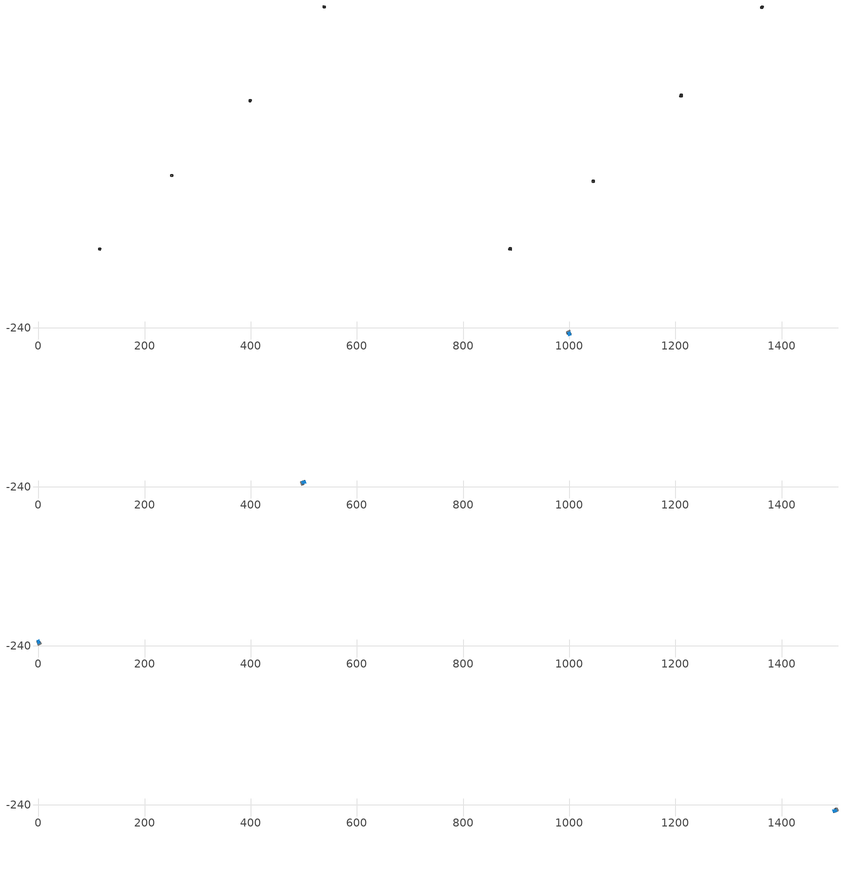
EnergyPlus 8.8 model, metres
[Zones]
2Perim
 floor adiabatic (115mmSandLimeBrick): 997.2,-252.14 995.69,-248.6 1001.21,-246.25 1002.72,-249.79 z15.4
 wall outside (U0-5): 997.2,-252.14 1002.72,-249.79 z15.4:18.47
 wall to 2Core (115mmSandLimeBrick): 1001.21,-246.25 995.69,-248.6 z15.4:18.47
 wall adiabatic (115mmSandLimeBrick): 1002.72,-249.79 1001.21,-246.25 / 995.69,-248.6 997.2,-252.14 z15.4:18.47
 window (Single): 997.29,-252.1 1002.63,-249.83 z16.25:17.52
 ceiling adiabatic (115mmSandLimeBrick): 997.2,-252.14 1002.72,-249.79 1001.27,-246.38 995.75,-248.74 z18.47
 roof outside (U0-4): 995.75,-248.74 1001.27,-246.38 1001.21,-246.25 995.69,-248.6 z18.47
2Core
 floor adiabatic (115mmSandLimeBrick): 995.69,-248.6 995.07,-247.13 1000.59,-244.78 1001.21,-246.25 z15.4
 wall adiabatic (115mmSandLimeBrick): 1001.21,-246.25 1000.59,-244.78 995.07,-247.13 995.69,-248.6 z15.4:18.47
 ceiling adiabatic (115mmSandLimeBrick): 995.69,-248.6 1001.21,-246.25 1000.61,-244.84 995.09,-247.19 z18.47
 roof outside (U0-4): 995.09,-247.19 1000.61,-244.84 1000.59,-244.78 995.07,-247.13 z18.47
1Perim
 floor adiabatic (115mmSandLimeBrick): 501.2,-234.08 497.73,-235.74 495.14,-230.33 498.62,-228.66 z18.47
 wall outside (U0-5): 501.2,-234.08 498.62,-228.66 z18.47:21.55
 wall to 1Core (115mmSandLimeBrick): 495.14,-230.33 497.73,-235.74 z18.47:21.55
 wall adiabatic (115mmSandLimeBrick): 498.62,-228.66 495.14,-230.33 / 497.73,-235.74 501.2,-234.08 z18.47:21.55
 window (Single): 501.16,-233.99 498.66,-228.75 z19.32:20.6
 ceiling adiabatic (115mmSandLimeBrick): 501.2,-234.08 498.62,-228.66 495.27,-230.26 497.86,-235.68 z21.55
 roof outside (U0-4): 497.86,-235.68 495.27,-230.26 495.14,-230.33 497.73,-235.74 z21.55
1Core
 floor adiabatic (115mmSandLimeBrick): 497.73,-235.74 496.29,-236.43 493.7,-231.01 495.14,-230.33 z18.47
 wall adiabatic (115mmSandLimeBrick): 495.14,-230.33 493.7,-231.01 496.29,-236.43 497.73,-235.74 z18.47:21.55
 ceiling adiabatic (115mmSandLimeBrick): 497.73,-235.74 495.14,-230.33 493.76,-230.99 496.34,-236.4 z21.55
 roof outside (U0-4): 496.34,-236.4 493.76,-230.99 493.7,-231.01 496.29,-236.43 z21.55
0Perim
 floor adiabatic (115mmSandLimeBrick): 2.8,-231.13 4.31,-234.68 -1.21,-237.03 -2.72,-233.49 z27.71
 wall outside (U0-5): 2.8,-231.13 -2.72,-233.49 z27.71:30.79
 wall to 0Core (115mmSandLimeBrick): -1.21,-237.03 4.31,-234.68 z27.71:30.79
 wall adiabatic (115mmSandLimeBrick): -2.72,-233.49 -1.21,-237.03 / 4.31,-234.68 2.8,-231.13 z27.71:30.79
 window (Single): 2.71,-231.17 -2.63,-233.45 z28.56:29.84
 ceiling adiabatic (115mmSandLimeBrick): 2.8,-231.13 -2.72,-233.49 -1.27,-236.89 4.25,-234.54 z30.79
 roof outside (U0-4): 4.25,-234.54 -1.27,-236.89 -1.21,-237.03 4.31,-234.68 z30.79
0Core
 floor adiabatic (115mmSandLimeBrick): 4.31,-234.68 4.94,-236.14 -0.58,-238.5 -1.21,-237.03 z27.71
 wall adiabatic (115mmSandLimeBrick): -1.21,-237.03 -0.58,-238.5 4.94,-236.14 4.31,-234.68 z27.71:30.79
 ceiling adiabatic (115mmSandLimeBrick): 4.31,-234.68 -1.21,-237.03 -0.61,-238.44 4.91,-236.09 z30.79
 roof outside (U0-4): 4.91,-236.09 -0.61,-238.44 -0.58,-238.5 4.94,-236.14 z30.79
3Perim
 floor adiabatic (115mmSandLimeBrick): 1498.89,-247.95 1502.43,-246.41 1504.82,-251.91 1501.29,-253.45 z73.9
 wall outside (U0-5): 1498.89,-247.95 1501.29,-253.45 z73.9:76.98
 wall to 3Core (115mmSandLimeBrick): 1504.82,-251.91 1502.43,-246.41 z73.9:76.98
 wall adiabatic (115mmSandLimeBrick): 1501.29,-253.45 1504.82,-251.91 / 1502.43,-246.41 1498.89,-247.95 z73.9:76.98
 window (Single): 1498.93,-248.04 1501.25,-253.36 z74.75:76.02
 ceiling adiabatic (115mmSandLimeBrick): 1498.89,-247.95 1501.29,-253.45 1504.69,-251.97 1502.29,-246.47 z76.98
 roof outside (U0-4): 1502.29,-246.47 1504.69,-251.97 1504.82,-251.91 1502.43,-246.41 z76.98
3Core
 floor adiabatic (115mmSandLimeBrick): 1502.43,-246.41 1503.89,-245.77 1506.28,-251.28 1504.82,-251.91 z73.9
 wall adiabatic (115mmSandLimeBrick): 1504.82,-251.91 1506.28,-251.28 1503.89,-245.77 1502.43,-246.41 z73.9:76.98
 ceiling adiabatic (115mmSandLimeBrick): 1502.43,-246.41 1504.82,-251.91 1506.23,-251.3 1503.84,-245.8 z76.98
 roof outside (U0-4): 1503.84,-245.8 1506.23,-251.3 1506.28,-251.28 1503.89,-245.77 z76.98
[Site:GroundTemperature:BuildingSurface]
14, 14, 14, 14, 14, 14, 14, 14, 14, 14, 14, 14
[Site:GroundReflectance]
0.2, 0.2, 0.2, 0.2, 0.2, 0.2, 0.2, 0.2, 0.2, 0.2, 0.2, 0.2
[Site:GroundReflectance:SnowModifier]
1, 1
[Building]
Building: North Axis {deg}=0; Terrain=Suburbs; Loads Convergence Tolerance Value=.04; Temperature Convergence Tolerance Value {deltaC}=.4; Solar Distribution=MinimalShadowing; Maximum Number of Warmup Days=25
[Construction]
115mmSandLimeBrick: Plaster_0.005_115mmSandLimeBrick, Sand-Lime Brick_0.08_115mmSandLimeBrick, Plaster_0.08_115mmSandLimeBrick
U0-5: XPS Board_0.01_U0-5, General Concrete_0.2_U0-5
U0-4: XPS Board_0.06_U0-4, General Concrete_0.2_U0-4
Single: Generic Clear Glass 6mm_0.006_Single
[Material] Roughness=Rough; Thermal Absorptance=0.9
Name | Thickness {m} | Conductivity {W/m-K} | Density {kg/m3} | Specific Heat {J/kg-K} | Solar Absorptance | Visible Absorptance
Plaster_0.005_115mmSandLimeBrick | 0.005 | 1 | 2000 | 1130 | 0.6 | 0.6
Sand-Lime Brick_0.08_115mmSandLimeBrick | 0.08 | 0.56 | 1200 | 1000 | 0.6 | 0.6
Plaster_0.08_115mmSandLimeBrick | 0.08 | 1 | 2000 | 1130 | 0.6 | 0.6
XPS Board_0.01_U0-5 | 0.01 | 0.034 | 35 | 1400 | 0.6 | 0.6
General Concrete_0.2_U0-5; General Concrete_0.2_U0-4 | 0.2 | 2 | 2400 | 950 | 0.7 | 0.7
XPS Board_0.06_U0-4 | 0.06 | 0.034 | 35 | 1400 | 0.6 | 0.6
[WindowMaterial:Glazing]
Generic Clear Glass 6mm_0.006_Single: Optical Data Type=SpectralAverage; Window Glass Spectral Data Set=SpectralAverage; Thickness {m}=0.006; Solar Transmittance at Normal Incidence=0.68; Front Side Solar Reflectance at Normal Incidence=0.09; Back Side Solar Reflectance at Normal Incidence=0.1; Visible Transmittance at Normal Incidence=0.81; Front Side Visible Reflectance at Normal Incidence=0.11; Back Side Visible Reflectance at Normal Incidence=0.12; Infrared Transmittance at Normal Incidence=0; Front Side Infrared Hemispherical Emissivity=0.2; Back Side Infrared Hemispherical Emissivity=0.2; Conductivity {W/m-K}=0.9; Dirt Correction Factor for Solar and Visible Transmittance=1
[EnergyManagementSystem:Sensor]
Name | Output:Variable or Output:Meter Index Key | Output:Variable or Output:Meter
OutdoorTemp | Environment | Site Outdoor Air Drybulb Temperature
OutdoorRelHumid | Environment | Site Outdoor Air Relative Humidity
USRNATVENT_0Perim; USRNATVENT_1Perim; USRNATVENT_2Perim; USRNATVENT_3Perim | AllOff | Schedule Value
[Zone] Type=1; Multiplier=1; Zone Inside Convection Algorithm=TARP; Zone Outside Convection Algorithm=DOE-2
Name | Volume {m3} | Floor Area {m2}
0Perim; 1Perim; 2Perim; 3Perim | 71.1769 | 23.1162
0Core; 1Core; 2Core; 3Core | 29.4807 | 9.57447
[People] Number of People Schedule=30HrWk; Number of People Calculation Method=People/Area; People per Zone Floor Area {person/m2}=0.05; Fraction Radiant=0.3; Sensible Heat Fraction=AUTOCALCULATE; Carbon Dioxide Generation Rate {m3/s-W}=3.82e-08; Enable ASHRAE 55 Comfort Warnings=No; Mean Radiant Temperature Calculation Type=ZoneAveraged; Clothing Insulation Calculation Method=DynamicClothingModelASHRAE55; Thermal Comfort Model 1 Type=AdaptiveASH55
Name | Zone or ZoneList | Activity Level Schedule | Work Efficiency Schedule | Air Velocity Schedule
People 0Perim | 0Perim | 0PerimPeopleActivity | 0PerimWorkEfficiency | 0PerimAirVelocity
People 0Core | 0Core | 0CorePeopleActivity | 0CoreWorkEfficiency | 0CoreAirVelocity
People 1Perim | 1Perim | 1PerimPeopleActivity | 1PerimWorkEfficiency | 1PerimAirVelocity
People 1Core | 1Core | 1CorePeopleActivity | 1CoreWorkEfficiency | 1CoreAirVelocity
People 2Perim | 2Perim | 2PerimPeopleActivity | 2PerimWorkEfficiency | 2PerimAirVelocity
People 2Core | 2Core | 2CorePeopleActivity | 2CoreWorkEfficiency | 2CoreAirVelocity
People 3Perim | 3Perim | 3PerimPeopleActivity | 3PerimWorkEfficiency | 3PerimAirVelocity
People 3Core | 3Core | 3CorePeopleActivity | 3CoreWorkEfficiency | 3CoreAirVelocity
[ElectricEquipment] Schedule=60HrWk; Design Level Calculation Method=Watts/Area; Watts per Zone Floor Area {W/m2}=15; Fraction Latent=0; Fraction Radiant=.2; Fraction Lost=0
Name | Zone or ZoneList
0Perim Equipment 1 | 0Perim
0Core Equipment 1 | 0Core
1Perim Equipment 1 | 1Perim
1Core Equipment 1 | 1Core
2Perim Equipment 1 | 2Perim
2Core Equipment 1 | 2Core
3Perim Equipment 1 | 3Perim
3Core Equipment 1 | 3Core
[Lights] Schedule=60HrWk; Design Level Calculation Method=Watts/Area; Watts per Zone Floor Area {W/m2}=10; Return Air Fraction=0; Fraction Radiant=.42; Fraction Visible=.18; Fraction Replaceable=1
Name | Zone or ZoneList
0Perim General lighting | 0Perim
0Core General lighting | 0Core
1Perim General lighting | 1Perim
1Core General lighting | 1Core
2Perim General lighting | 2Perim
2Core General lighting | 2Core
3Perim General lighting | 3Perim
3Core General lighting | 3Core
[Daylighting:Controls] Daylighting Method=SplitFlux; Lighting Control Type=Continuous; Minimum Input Power Fraction for Continuous or ContinuousOff Dimming Control=0.1; Minimum Light Output Fraction for Continuous or ContinuousOff Dimming Control=0.1; Number of Stepped Control Steps=3; Probability Lighting will be Reset When Needed in Manual Stepped Control=1; Glare Calculation Azimuth Angle of View Direction Clockwise from Zone y-Axis {deg}=0; Maximum Allowable Discomfort Glare Index=22; Fraction of Zone Controlled by Reference Point 1=1; Illuminance Setpoint at Reference Point 1 {lux}=500
Name | Zone | Glare Calculation Daylighting Reference Point | Daylighting Reference Point 1
0Perim_DaylCtrl | 0Perim | 0Perim_DaylRefPt1 | 0Perim_DaylRefPt1
0Core_DaylCtrl | 0Core | 0Core_DaylRefPt1 | 0Core_DaylRefPt1
1Perim_DaylCtrl | 1Perim | 1Perim_DaylRefPt1 | 1Perim_DaylRefPt1
1Core_DaylCtrl | 1Core | 1Core_DaylRefPt1 | 1Core_DaylRefPt1
2Perim_DaylCtrl | 2Perim | 2Perim_DaylRefPt1 | 2Perim_DaylRefPt1
2Core_DaylCtrl | 2Core | 2Core_DaylRefPt1 | 2Core_DaylRefPt1
3Perim_DaylCtrl | 3Perim | 3Perim_DaylRefPt1 | 3Perim_DaylRefPt1
3Core_DaylCtrl | 3Core | 3Core_DaylRefPt1 | 3Core_DaylRefPt1
[ZoneControl:Thermostat]
Name | Zone or ZoneList | Control Type Schedule | Control 1
0Perim Thermostat | 0Perim | 0PerimZoneControlTypeSched | Dual Setpoint - Zone 0Perim
0Core Thermostat | 0Core | 0CoreZoneControlTypeSched | Dual Setpoint - Zone 0Core
1Perim Thermostat | 1Perim | 1PerimZoneControlTypeSched | Dual Setpoint - Zone 1Perim
1Core Thermostat | 1Core | 1CoreZoneControlTypeSched | Dual Setpoint - Zone 1Core
2Perim Thermostat | 2Perim | 2PerimZoneControlTypeSched | Dual Setpoint - Zone 2Perim
2Core Thermostat | 2Core | 2CoreZoneControlTypeSched | Dual Setpoint - Zone 2Core
3Perim Thermostat | 3Perim | 3PerimZoneControlTypeSched | Dual Setpoint - Zone 3Perim
3Core Thermostat | 3Core | 3CoreZoneControlTypeSched | Dual Setpoint - Zone 3Core
[ThermostatSetpoint:DualSetpoint]
Name | Heating Setpoint Temperature Schedule | Cooling Setpoint Temperature Schedule
Dual Setpoint - Zone 0Perim | 0PerimHeating_SP_Sch | 0PerimCooling_SP_Sch
Dual Setpoint - Zone 0Core | 0CoreHeating_SP_Sch | 0CoreCooling_SP_Sch
Dual Setpoint - Zone 1Perim | 1PerimHeating_SP_Sch | 1PerimCooling_SP_Sch
Dual Setpoint - Zone 1Core | 1CoreHeating_SP_Sch | 1CoreCooling_SP_Sch
Dual Setpoint - Zone 2Perim | 2PerimHeating_SP_Sch | 2PerimCooling_SP_Sch
Dual Setpoint - Zone 2Core | 2CoreHeating_SP_Sch | 2CoreCooling_SP_Sch
Dual Setpoint - Zone 3Perim | 3PerimHeating_SP_Sch | 3PerimCooling_SP_Sch
Dual Setpoint - Zone 3Core | 3CoreHeating_SP_Sch | 3CoreCooling_SP_Sch
[Zone equipment]
0Perim: 0Perim Ideal Loads Air
0Core: 0Core Ideal Loads Air
1Perim: 1Perim Ideal Loads Air
1Core: 1Core Ideal Loads Air
2Perim: 2Perim Ideal Loads Air
2Core: 2Core Ideal Loads Air
3Perim: 3Perim Ideal Loads Air
3Core: 3Core Ideal Loads Air
[ZoneHVAC:IdealLoadsAirSystem] Maximum Heating Supply Air Temperature {C}=30; Minimum Cooling Supply Air Temperature {C}=18; Maximum Heating Supply Air Humidity Ratio {kgWater/kgDryAir}=0.01; Minimum Cooling Supply Air Humidity Ratio {kgWater/kgDryAir}=0.008; Heating Limit=NoLimit; Maximum Heating Air Flow Rate {m3/s}=100; Cooling Limit=NoLimit; Maximum Cooling Air Flow Rate {m3/s}=100; Heating Availability Schedule=AllOn; Cooling Availability Schedule=AllOn; Dehumidification Control Type=None; Humidification Control Type=None; Demand Controlled Ventilation Type=OccupancySchedule; Outdoor Air Economizer Type=DifferentialEnthalpy; Heat Recovery Type=None; Sensible Heat Recovery Effectiveness=0.7; Latent Heat Recovery Effectiveness=0.65
Name | Design Specification Outdoor Air Object
0Perim Ideal Loads Air | 0PerimMinFreshAir
0Core Ideal Loads Air | 0CoreMinFreshAir
1Perim Ideal Loads Air | 1PerimMinFreshAir
1Core Ideal Loads Air | 1CoreMinFreshAir
2Perim Ideal Loads Air | 2PerimMinFreshAir
2Core Ideal Loads Air | 2CoreMinFreshAir
3Perim Ideal Loads Air | 3PerimMinFreshAir
3Core Ideal Loads Air | 3CoreMinFreshAir
[DesignSpecification:OutdoorAir] Outdoor Air Method=Sum; Outdoor Air Flow per Person {m3/s-person}=0.0005; Outdoor Air Flow per Zone Floor Area {m3/s-m2}=0.0005; Outdoor Air Schedule=30HrWk
0PerimMinFreshAir; 0CoreMinFreshAir; 1PerimMinFreshAir; 1CoreMinFreshAir; 2PerimMinFreshAir; 2CoreMinFreshAir; 3PerimMinFreshAir; 3CoreMinFreshAir
[ZoneVentilation:DesignFlowRate] Schedule=AllOn; Design Flow Rate Calculation Method=AirChanges/Hour; Air Changes per Hour {1/hr}=0; Ventilation Type=NATURAL; Fan Pressure Rise {Pa}=0; Fan Total Efficiency=1; Constant Term Coefficient=1; Temperature Term Coefficient=0; Velocity Term Coefficient=0; Velocity Squared Term Coefficient=0; Minimum Indoor Temperature {C}=18; Delta Temperature {deltaC}=1; Maximum Wind Speed {m/s}=40
Name | Zone or ZoneList
0Perim ScheduledVent | 0Perim
1Perim ScheduledVent | 1Perim
2Perim ScheduledVent | 2Perim
3Perim ScheduledVent | 3Perim
[EnergyManagementSystem:Actuator] Actuated Component Type=Schedule:Constant; Actuated Component Control Type=Schedule Value
Name | Actuated Component Unique
NATVENT_AVAIL_SCHED_ACTUATOR_0Perim | NATVENT_AVAIL_SCHED_0Perim
NATVENT_AVAIL_SCHED_ACTUATOR_1Perim | NATVENT_AVAIL_SCHED_1Perim
NATVENT_AVAIL_SCHED_ACTUATOR_2Perim | NATVENT_AVAIL_SCHED_2Perim
NATVENT_AVAIL_SCHED_ACTUATOR_3Perim | NATVENT_AVAIL_SCHED_3Perim
[EnergyManagementSystem:ProgramCallingManager]
My 0Perim_Setpoint_Schedule_Calculator_Example: BeginTimestepBeforePredictor; 0Perim_ErlEnforceBinary
My 1Perim_Setpoint_Schedule_Calculator_Example: BeginTimestepBeforePredictor; 1Perim_ErlEnforceBinary
My 2Perim_Setpoint_Schedule_Calculator_Example: BeginTimestepBeforePredictor; 2Perim_ErlEnforceBinary
My 3Perim_Setpoint_Schedule_Calculator_Example: BeginTimestepBeforePredictor; 3Perim_ErlEnforceBinary
[EnergyManagementSystem:Program]
0Perim_ErlEnforceBinary: IF (USRNATVENT_0Perim > 0); Set NATVENT_AVAIL_SCHED_ACTUATOR_0Perim = 1; ELSE; Set NATVENT_AVAIL_SCHED_ACTUATOR_0Perim = 0; ENDIF
1Perim_ErlEnforceBinary: IF (USRNATVENT_1Perim > 0); Set NATVENT_AVAIL_SCHED_ACTUATOR_1Perim = 1; ELSE; Set NATVENT_AVAIL_SCHED_ACTUATOR_1Perim = 0; ENDIF
2Perim_ErlEnforceBinary: IF (USRNATVENT_2Perim > 0); Set NATVENT_AVAIL_SCHED_ACTUATOR_2Perim = 1; ELSE; Set NATVENT_AVAIL_SCHED_ACTUATOR_2Perim = 0; ENDIF
3Perim_ErlEnforceBinary: IF (USRNATVENT_3Perim > 0); Set NATVENT_AVAIL_SCHED_ACTUATOR_3Perim = 1; ELSE; Set NATVENT_AVAIL_SCHED_ACTUATOR_3Perim = 0; ENDIF
[ZoneVentilation:WindandStackOpenArea] Opening Area {m2}=5.91186; Opening Effectiveness=0; Effective Angle {deg}=0; Height Difference {m}=0.318527; Discharge Coefficient for Opening=0.6; Minimum Indoor Temperature {C}=22; Maximum Indoor Temperature {C}=100; Delta Temperature {deltaC}=1; Minimum Outdoor Temperature {C}=22; Maximum Outdoor Temperature {C}=26; Maximum Wind Speed {m/s}=40
Name | Zone | Opening Area Fraction Schedule
0PerimNatVent_Buoy | 0Perim | NATVENT_AVAIL_SCHED_0Perim
1PerimNatVent_Buoy | 1Perim | NATVENT_AVAIL_SCHED_1Perim
2PerimNatVent_Buoy | 2Perim | NATVENT_AVAIL_SCHED_2Perim
3PerimNatVent_Buoy | 3Perim | NATVENT_AVAIL_SCHED_3Perim
[ZoneInfiltration:DesignFlowRate] Schedule=On; Design Flow Rate Calculation Method=AirChanges/Hour; Air Changes per Hour {1/hr}=2; Constant Term Coefficient=1; Temperature Term Coefficient=0; Velocity Term Coefficient=0; Velocity Squared Term Coefficient=0
Name | Zone or ZoneList
0PerimInfiltration | 0Perim
1PerimInfiltration | 1Perim
2PerimInfiltration | 2Perim
3PerimInfiltration | 3Perim
[WaterUse:Equipment]
Name | Peak Flow Rate {m3/s} | Flow Rate Fraction Schedule | Target Temperature Schedule | Hot Water Supply Temperature Schedule | Cold Water Supply Temperature Schedule
DHW 0Perim | 0 | equipOffice | DHW Supply Temperature 0Perim | DHW Supply Temperature 0Perim | DHW Mains Temperature 0Perim
DHW 0Core | 2.65958e-06 | 60HrWk | DHW Supply Temperature 0Core | DHW Supply Temperature 0Core | DHW Mains Temperature 0Core
DHW 1Perim | 0 | equipOffice | DHW Supply Temperature 1Perim | DHW Supply Temperature 1Perim | DHW Mains Temperature 1Perim
DHW 1Core | 2.65958e-06 | 60HrWk | DHW Supply Temperature 1Core | DHW Supply Temperature 1Core | DHW Mains Temperature 1Core
DHW 2Perim | 0 | equipOffice | DHW Supply Temperature 2Perim | DHW Supply Temperature 2Perim | DHW Mains Temperature 2Perim
DHW 2Core | 2.65958e-06 | 60HrWk | DHW Supply Temperature 2Core | DHW Supply Temperature 2Core | DHW Mains Temperature 2Core
DHW 3Perim | 0 | equipOffice | DHW Supply Temperature 3Perim | DHW Supply Temperature 3Perim | DHW Mains Temperature 3Perim
DHW 3Core | 2.65958e-06 | 60HrWk | DHW Supply Temperature 3Core | DHW Supply Temperature 3Core | DHW Mains Temperature 3Core
[Schedule:Constant]
On: On/Off, 1
0PerimPeopleActivity; 0CorePeopleActivity; 1PerimPeopleActivity; 1CorePeopleActivity; 2PerimPeopleActivity; 2CorePeopleActivity; 3PerimPeopleActivity; 3CorePeopleActivity: Any Number, 125.28
0PerimAirVelocity; 0CoreAirVelocity; 1PerimAirVelocity; 1CoreAirVelocity; 2PerimAirVelocity; 2CoreAirVelocity; 3PerimAirVelocity; 3CoreAirVelocity: Any Number, 0.2
0PerimWorkEfficiency; 0CoreWorkEfficiency; 1PerimWorkEfficiency; 1CoreWorkEfficiency; 2PerimWorkEfficiency; 2CoreWorkEfficiency; 3PerimWorkEfficiency; 3CoreWorkEfficiency: Any Number, 0
0PerimHeating_SP_Sch; 0PerimCooling_SP_Sch; 0CoreHeating_SP_Sch; 0CoreCooling_SP_Sch; 1PerimHeating_SP_Sch; 1PerimCooling_SP_Sch; 1CoreHeating_SP_Sch; 1CoreCooling_SP_Sch; 2PerimHeating_SP_Sch; 2PerimCooling_SP_Sch; 2CoreHeating_SP_Sch; 2CoreCooling_SP_Sch; 3PerimHeating_SP_Sch; 3PerimCooling_SP_Sch; 3CoreHeating_SP_Sch; 3CoreCooling_SP_Sch: Temperature, 22
0PerimZoneControlTypeSched; 0CoreZoneControlTypeSched; 1PerimZoneControlTypeSched; 1CoreZoneControlTypeSched; 2PerimZoneControlTypeSched; 2CoreZoneControlTypeSched; 3PerimZoneControlTypeSched; 3CoreZoneControlTypeSched: Any Number, 4
NATVENT_AVAIL_SCHED_0Perim; NATVENT_AVAIL_SCHED_1Perim; NATVENT_AVAIL_SCHED_2Perim; NATVENT_AVAIL_SCHED_3Perim: Fraction, 1
DHW Supply Temperature 0Perim; DHW Supply Temperature 0Core; DHW Supply Temperature 1Perim; DHW Supply Temperature 1Core; DHW Supply Temperature 2Perim; DHW Supply Temperature 2Core; DHW Supply Temperature 3Perim; DHW Supply Temperature 3Core: Temperature, 65
DHW Mains Temperature 0Perim; DHW Mains Temperature 0Core; DHW Mains Temperature 1Perim; DHW Mains Temperature 1Core; DHW Mains Temperature 2Perim; DHW Mains Temperature 2Core; DHW Mains Temperature 3Perim; DHW Mains Temperature 3Core: Temperature, 10
[Schedule:Year]
30HrWk: 30HrWk, 1, 1, 12, 31
AllOn: AllOn, 1, 1, 12, 31
equipOffice: equipOffice, 1, 1, 12, 31
60HrWk: 60HrWk, 1, 1, 12, 31
AllOff: AllOff, 1, 1, 12, 31
[Schedule:Week:Daily]
30HrWk: 30HrWkDay, 30HrWkDay, 30HrWkDay, 30HrWkDay, 30HrWkDay, 30HrWkDay, 30HrWkDay, 30HrWkDay, 30HrWkDay, 30HrWkDay, 30HrWkDay, 30HrWkDay
AllOn: AllOn, AllOn, AllOn, AllOn, AllOn, AllOn, AllOn, AllOn, AllOn, AllOn, AllOn, AllOn
equipOffice: equipOfficeWeekEnd, equipOffice, equipOffice, equipOffice, equipOffice, equipOffice, equipOfficeWeekEnd, equipOfficeWeekEnd, equipOffice, equipOffice, equipOffice, equipOffice
60HrWk: 60HrWkDay, 60HrWkDay, 60HrWkDay, 60HrWkDay, 60HrWkDay, 60HrWkDay, 60HrWkDay, 60HrWkDay, 60HrWkDay, 60HrWkDay, 60HrWkDay, 60HrWkDay
AllOff: AllOff, AllOff, AllOff, AllOff, AllOff, AllOff, AllOff, AllOff, AllOff, AllOff, AllOff, AllOff
[Schedule:Day:Hourly]
30HrWkDay; equipOffice; equipOfficeWeekEnd: 0.1, 0.1, 0.1, 0.1, 0.1, 0.1, 0.1, 0.2, 0.4, 0.6, 0.8, 0.8, 0.4, 0.6, 0.8, 0.8, 0.4, 0.2, 0.1, 0.1, 0.1, 0.1, 0.1, 0.1
AllOn: 1, 1, 1, 1, 1, 1, 1, 1, 1, 1, 1, 1, 1, 1, 1, 1, 1, 1, 1, 1, 1, 1, 1, 1
60HrWkDay: 0.2, 0.2, 0.2, 0.2, 0.2, 0.2, 0.2, 0.4, 0.8, 0.8, 1, 1, 0.8, 1, 1, 1, 0.8, 0.4, 0.2, 0.2, 0.2, 0.2, 0.2, 0.2
AllOff: 0, 0, 0, 0, 0, 0, 0, 0, 0, 0, 0, 0, 0, 0, 0, 0, 0, 0, 0, 0, 0, 0, 0, 0
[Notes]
----  This file was generated with Archsim v.4.0.2.17
-------------------------ERL SENSORS--------------------------
115mmSandLimeBrick GasType: Partition
